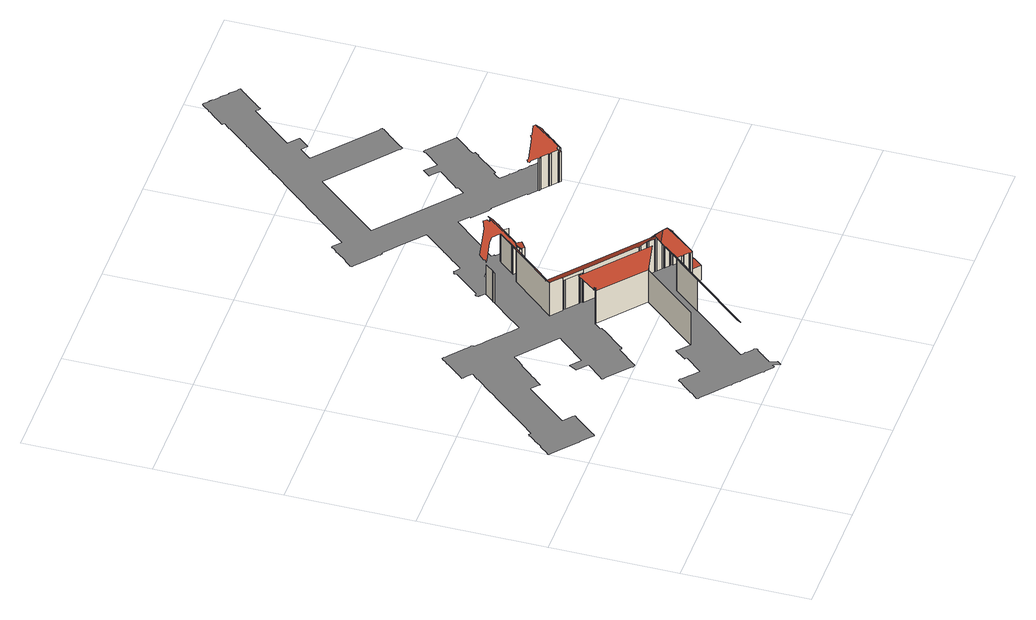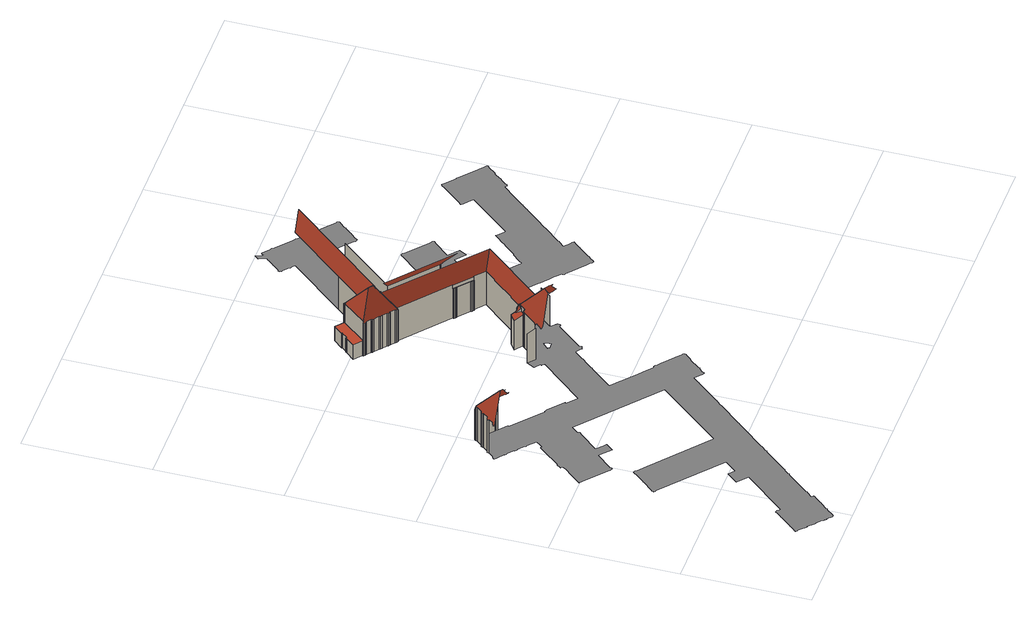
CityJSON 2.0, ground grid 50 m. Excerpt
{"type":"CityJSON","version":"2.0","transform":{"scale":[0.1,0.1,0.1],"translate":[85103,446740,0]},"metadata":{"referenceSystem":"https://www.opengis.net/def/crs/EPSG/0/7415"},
"CityObjects":{
"building1":{"type":"Building","attributes":{"b3_bag_bag_overlap":23.36,"b3_dak_type":"slanted","b3_extrusie":"standard","b3_h_dak_50p":20.01,"b3_h_dak_70p":21.5,"b3_h_dak_max":25.91,"b3_h_dak_min":14.04,"b3_h_maaiveld":0.001,"b3_h_nok":52.07,"b3_is_glas_dak":false,"b3_kas_warenhuis":false,"b3_kwaliteitsindicator":false,"b3_mutatie_ahn3_ahn4":false,"b3_mutatie_ahn4_ahn5":false,"b3_n_nok":33,"b3_n_vlakken":211,"b3_opp_buitenmuur":19011.27,"b3_opp_dak_plat":2542.91,"b3_opp_dak_schuin":9718.76,"b3_opp_grond":7893.62,"b3_opp_scheidingsmuur":1838.09,"b3_rmse_lod12":4.03,"b3_rmse_lod13":2.89,"b3_rmse_lod22":0.741,"b3_t_run":12125,"b3_val3dity_lod12":"[]","b3_val3dity_lod13":"[]","b3_val3dity_lod22":"[102]","b3_volume_lod12":169656,"b3_volume_lod13":168420.77,"b3_volume_lod22":154860.48,"geconstateerd":false,"oorspronkelijkbouwjaar":1945,"status":"Pand in gebruik"},"children":["building1-1"]},
"building1-1":{"type":"BuildingPart","parents":["building1"],"geometry":[{"type":"MultiSurface","lod":"2.2","boundaries":[[[0,1,2,3,4]],[[4,3,5,6]],[[7,8,9,10]],[[11,12,13,14,15,16]],[[17,18,5,3,7,19,20]],[[21,22,23,24,25]],[[26,27,28,22,21]],[[29,30,28,27]],[[3,2,8,7]],[[31,32,30,29]],[[33,34,32,31]],[[35,36,34,33]],[[37,38,36,35]],[[39,40,27,26]],[[27,40,41,42,43,44,45,37,35,33,31,29]],[[45,46,38,37]],[[44,47,46,45]],[[43,48,47,44]],[[49,50,51,52]],[[53,54,40,39]],[[42,55,48,43]],[[40,54,56,41]],[[41,56,55,42]],[[57,58,50,49]],[[59,60,24,61,62,63]],[[64,65,66,67,68,69,70,53,39,26,21,25,60]],[[24,23,71,61]],[[72,73,58,57]],[[14,74,75,76,15]],[[70,77,54,53]],[[15,76,16]],[[76,75,78,79]],[[79,78,80,81]],[[16,82,11]],[[82,16,83]],[[81,80,84,85]],[[85,84,86,87]],[[88,89,90,83,16,76,79,81,85,87,91,92,93,94,95,96]],[[87,86,97,91]],[[91,97,98,92]],[[92,98,99,93]],[[100,101,102,103,62,61,104,105,106,107,108,109,110,111,112,113,114,115,116,117,118,119,120,121,122,123,124]],[[93,99,125,94]],[[94,125,126,95]],[[95,126,127,128,96]],[[96,128,129,88]],[[128,127,130,131]],[[131,132,133,129,128]],[[131,130,134,135,132]],[[88,129,133,136]],[[132,135,137,133]],[[83,90,138,66]],[[61,71,139,104]],[[104,139,140,105]],[[105,141,106]],[[142,66,138]],[[141,105,140,143,144]],[[135,134,145,146]],[[147,67,66,142]],[[148,107,106]],[[63,103,102]],[[103,63,62]],[[144,143,149,150]],[[107,151,108]],[[151,107,148,152,153]],[[141,144,150,154,155,156,152,148,106]],[[157,68,67,147]],[[150,149,158,154]],[[153,152,156,159]],[[69,160,77,70]],[[68,161,160,69]],[[154,162,155]],[[163,156,155]],[[164,165,161,68,157]],[[162,154,158,166,167]],[[168,169,165,164]],[[170,169,168]],[[159,156,163,171,172]],[[173,174,169,170]],[[167,175,176,177,171,163,155,162]],[[146,145,178,179]],[[136,133,137,180,181]],[[89,88,136,181,182]],[[183,184,174,173]],[[172,171,177,185]],[[186,187,184,183]],[[176,188,189,177]],[[190,191,187,186]],[[167,166,192,175]],[[185,177,189,193,194]],[[194,193,195,196]],[[197,198,191,190]],[[175,192,188,176]],[[179,178,199,200]],[[200,199,201,202]],[[203,204,205,206,207,208,209,210,211,212,213,214,215,216,217,197,190,186,183,173,170,168,164,157,147,142,138,90,89,182]],[[217,218,198,197]],[[216,219,218,217]],[[220,221,222,223,224,225,226,227,228,229,230,231,232,233,234,235,236,237,238,239,240,241,242,243,244,245,246,247,248,249,250,251,252,253,254,255,256,257,258,259,260,261,262,263,264,265,266,267,268,269,270,271,272,273,274,275,276,277,278,279,280,281,282,283,284,285,286,287,288,289,290,291,292,293,294,295,296,297,298,299,300,301,302,303,304,305,306,307,308,309,310,311,312,313,314,315,316,317,318,319,320,321,322,323,324,325,326,327,328,329,330,331,332,333,334,335,336,337,338,339,340,341,342,343,344,345,346,347,348,349,350,351,352,353,354,355,356,357,358,359,360,361,362,363,364,365,366,367,368,369,370,371,372,373,374,375,376,377,378,379,380,381,382,383,384,385,386,387,388,389,390,391,392,393,394,395,396,397,398,195,193,189,188,192,166,158,149,143,140,139,71,23,22,28,30,32,34,36,38,46,47,48,55,56,54,77,160,161,165,169,174,184,187,191,198,218,219,399,400,401,402,403,404,405,406,407,408,409,410,411,412,413,201,199,178,145,134,130,127,126,125,99,98,97,86,84,80,78,75,74,414,415,416,417,418,419,420,421,422,423,424,425,426,427,428,429,430,431,432,433,434,435,436,437,438,439,440,441,442,443,444,445,446,447,448,449,450,451,452,453,454,455,456,457,458,459,460,461,462,463,464,465,466,467,468,469,470,471,472,473,474,475,476,477,478,479,480,481,482,483,484,485,486,487,488,489,490,491,492,493,494,495,496,497,498,499,500,501,502,503,504,505,506,9,8,2,1,507,508,509,510,511,512,513,514,515,516,517,518,519,520,521,522,523,524,525,526,527,528,529,530,531,532,533,534,535,536,537,538,539,540,541,542,543,544,545,546,547,548,549,550,551,552,553,554,555,556,557,558,559,560,561,562,563,564,565,566,567,568,569,570,571,572,573,574,575,576,577,578,579,580,581,582,583,584,585,586,587,588,589,590,591,592,593,594,595,596,597,598,599,600,601,602,603,604,605,606,607,608,609,610,611,612,613,614,615,616,617,618,619,620,621,622,623,624,625,626,627,628,629,630,631,632,633,634,635,636,637,638,639,640,641,642,643,644,645,646,647,648,649,650,651,652,653,654,655,656,657,658,659,660,661,662,663,664,665,666,667,668,669,670,671,672,673,674,675,676,677,678,679,680,681,682,683,684,685,686,687,688,689,690,51,50,58,73,691,692,693,694,695,696,697,698,699,700,701,702,703,704,705,706,707,708,709,710,711,712,713,714,715,716,717,718,719,720,721,722,723,724,725,726,727,728,729,730,731,732,733,734,735,736,737,738,739,740,741,742,743,744,745,746,747,748,749,750,751,752,753,754,755,756,757,758,759,760,761,762,763,764,765,766,767,768,769,770,771,772,773,774,775,776,777,778,779,780,781,782,783,784,785,786,787,788,789,790,791,792,793,794,795,796,797,798,799,800,801,802,803,804,805,806,807,808,809,810,811,812,813,814,815,816,817,818,819,820,821,822,823,824,825,826,827,828,829,830,831,832,833,834,835,836,837,838,839,840,841,842,843,844,845,846,847,848,849,850,851,852,853,854,855,856,857,858,859,860,861,862,863,864,865,866],[867,868,869,870,871,872,873,874,875,876,877]],[[215,399,219,216]],[[878,180,137,135,146,179,200,202,879,880,881,882,883,884]],[[885,109,108,151,153,159,172,185,194,196,886,887,888,889,890,891]],[[202,201,413,879]],[[214,400,399,215]],[[196,195,398,886]],[[213,401,400,214]],[[879,413,412,880]],[[880,412,411,881]],[[212,402,401,213]],[[211,403,402,212]],[[210,404,403,211]],[[209,405,404,210]],[[208,405,209]],[[181,203,182]],[[207,406,405,208]],[[203,181,180,878,204]],[[206,407,406,207]],[[883,409,408,884]],[[204,878,884,205]],[[205,884,408,407,206]],[[881,411,410,882]],[[882,410,409,883]],[[892,395,394,893]],[[894,372,371,895]],[[895,371,370,896]],[[896,370,369,897]],[[898,899,900,901,902,903,904,905,906,907,894,895,896,897,908,909,910,911,912,913,914,915,916]],[[897,369,908]],[[908,369,368,909]],[[909,368,367,910]],[[910,367,366,911]],[[911,366,365,917,912]],[[918,364,363,919]],[[917,365,364,918]],[[919,363,362,920]],[[912,917,921,913]],[[920,362,361,922]],[[923,921,917,918,919,920,922,924,925,926,927,928]],[[913,921,923,914]],[[922,361,360,924]],[[924,360,359,925]],[[925,359,358,926]],[[926,358,357,927]],[[927,357,356,928]],[[914,923,928,929]],[[929,928,356,355,930]],[[930,355,354,931]],[[931,354,353,932]],[[932,353,352,933]],[[933,352,351,934]],[[934,351,350,935]],[[935,350,349,936]],[[937,915,914,929,930,931,932,933,934,935,936,938,939,940,941,942,943,944,945,946,947,948]],[[936,349,938]],[[938,349,348,939]],[[939,348,347,940]]],"semantics":{"surfaces":[{"type":"WallSurface","on_footprint_edge":true},{"type":"WallSurface","on_footprint_edge":false},{"type":"RoofSurface","b3_azimut":130.4,"b3_h_dak_50p":18.91,"b3_h_dak_70p":20.19,"b3_h_dak_max":22.04,"b3_h_dak_min":15.49,"b3_hellingshoek":54.81},{"type":"RoofSurface","b3_azimut":220.44,"b3_h_dak_50p":18.97,"b3_h_dak_70p":20.22,"b3_h_dak_max":22.04,"b3_h_dak_min":15.36,"b3_hellingshoek":55.07},{"type":"RoofSurface","b3_azimut":320.18,"b3_h_dak_50p":14.08,"b3_h_dak_70p":15.25,"b3_h_dak_max":15.49,"b3_h_dak_min":14.07,"b3_hellingshoek":0.114},{"type":"RoofSurface","b3_azimut":130.46,"b3_h_dak_50p":19.05,"b3_h_dak_70p":20.32,"b3_h_dak_max":22.06,"b3_h_dak_min":15.59,"b3_hellingshoek":54.78},{"type":"RoofSurface","b3_azimut":40.42,"b3_h_dak_50p":18.46,"b3_h_dak_70p":19.71,"b3_h_dak_max":21.55,"b3_h_dak_min":14.86,"b3_hellingshoek":54.69},{"type":"RoofSurface","b3_azimut":220.49,"b3_h_dak_50p":19.57,"b3_h_dak_70p":21.34,"b3_h_dak_max":25.18,"b3_h_dak_min":15.27,"b3_hellingshoek":54.78},{"type":"RoofSurface","b3_azimut":220.32,"b3_h_dak_50p":21.95,"b3_h_dak_70p":23.46,"b3_h_dak_max":30.93,"b3_h_dak_min":15.71,"b3_hellingshoek":54.95},{"type":"RoofSurface","b3_azimut":231.18,"b3_h_dak_50p":14.11,"b3_h_dak_70p":14.11,"b3_h_dak_max":14.11,"b3_h_dak_min":14.11,"b3_hellingshoek":0.0839},{"type":"RoofSurface","b3_azimut":309.82,"b3_h_dak_50p":22.44,"b3_h_dak_70p":22.99,"b3_h_dak_max":24.54,"b3_h_dak_min":21.55,"b3_hellingshoek":54.99},{"type":"RoofSurface","b3_azimut":131.33,"b3_h_dak_50p":15.38,"b3_h_dak_70p":15.74,"b3_h_dak_max":17.35,"b3_h_dak_min":14.3,"b3_hellingshoek":47.92},{"type":"RoofSurface","b3_azimut":135.45,"b3_h_dak_50p":14.2,"b3_h_dak_70p":14.4,"b3_h_dak_max":17.65,"b3_h_dak_min":13.6,"b3_hellingshoek":15.97},{"type":"RoofSurface","b3_azimut":130.4,"b3_h_dak_50p":18.45,"b3_h_dak_70p":19.86,"b3_h_dak_max":24.39,"b3_h_dak_min":15.47,"b3_hellingshoek":54.41},{"type":"RoofSurface","b3_azimut":40.3,"b3_h_dak_50p":18.19,"b3_h_dak_70p":19.87,"b3_h_dak_max":25.18,"b3_h_dak_min":15,"b3_hellingshoek":54.36},{"type":"GroundSurface"},{"type":"RoofSurface","b3_azimut":307.15,"b3_h_dak_50p":6.81,"b3_h_dak_70p":6.82,"b3_h_dak_max":16.11,"b3_h_dak_min":6.76,"b3_hellingshoek":1.09},{"type":"RoofSurface","b3_azimut":130.48,"b3_h_dak_50p":19.94,"b3_h_dak_70p":21.63,"b3_h_dak_max":26.63,"b3_h_dak_min":16.41,"b3_hellingshoek":54.8},{"type":"RoofSurface","b3_azimut":220.68,"b3_h_dak_50p":18.61,"b3_h_dak_70p":20.22,"b3_h_dak_max":25.27,"b3_h_dak_min":15.4,"b3_hellingshoek":54.63},{"type":"RoofSurface","b3_azimut":168.37,"b3_h_dak_50p":14.45,"b3_h_dak_70p":14.45,"b3_h_dak_max":15.73,"b3_h_dak_min":14.05,"b3_hellingshoek":38.92},{"type":"RoofSurface","b3_azimut":130.6,"b3_h_dak_50p":18.33,"b3_h_dak_70p":19.85,"b3_h_dak_max":24.06,"b3_h_dak_min":15.35,"b3_hellingshoek":54.62}],"values":[0,1,0,2,3,0,0,0,0,0,0,0,0,1,4,0,0,0,0,0,0,0,0,0,5,6,0,0,0,0,1,0,0,1,1,0,0,7,0,0,0,8,0,0,0,1,0,9,0,1,1,10,0,0,1,1,0,0,1,1,1,1,0,1,1,11,1,0,1,0,0,1,1,0,0,0,0,1,0,12,0,1,13,0,1,0,0,0,0,0,0,0,0,0,0,14,0,0,15,0,16,17,0,0,0,0,0,0,0,0,0,0,0,1,0,1,0,0,1,0,0,0,0,0,0,0,18,0,0,0,0,0,0,0,0,1,0,19,1,0,0,0,0,0,1,0,0,0,0,0,0,0,20,0,0,0]}}]}
},
"vertices":[
[759,710,169],[759,710,0],[761,709,0],[761,709,153],[761,709,169],[760,714,158],[760,714,169],[933,562,153],[933,562,0],[748,344,0],[748,344,152],[1020,541,215],[686,149,215],[746,154,155],[937,378,155],[1026,483,155],[1022,541,213],[760,716,160],[759,715,158],[995,567,215],[755,771,215],[795,845,156],[795,845,0],[754,880,0],[754,880,156],[754,880,157],[795,846,155],[795,846,141],[795,846,0],[797,848,141],[797,848,0],[800,845,141],[800,845,0],[800,846,141],[800,846,0],[805,843,141],[805,843,0],[808,839,141],[808,839,0],[862,788,155],[862,788,141],[864,791,141],[862,793,141],[859,798,141],[854,800,141],[853,800,141],[853,800,0],[854,800,0],[859,798,0],[771,1102,140],[771,1102,0],[764,1093,0],[764,1093,140],[862,788,156],[862,788,0],[862,793,0],[864,791,0],[772,1101,140],[772,1101,0],[698,878,215],[701,875,210],[902,1052,156],[897,1107,212],[896,1110,216],[698,878,210],[695,875,215],[1050,573,216],[1053,576,208],[1049,636,148],[1048,637,148],[1045,633,156],[902,1052,0],[800,1135,140],[800,1135,0],[937,378,0],[1026,483,0],[1026,483,154],[1045,633,0],[1040,470,0],[1040,470,154],[1044,465,0],[1044,465,152],[1022,541,215],[1024,541,215],[1049,463,0],[1049,463,154],[1067,448,0],[1067,448,154],[1076,448,162],[1069,533,248],[1056,544,248],[1066,448,153],[1070,443,151],[1075,440,153],[1075,441,154],[1076,440,154],[1077,441,155],[1066,448,0],[1070,443,0],[1075,440,0],[861,1137,211],[867,1136,216],[894,1114,216],[896,1110,213],[903,1054,160],[904,1053,160],[907,1056,164],[912,1061,175],[913,1062,177],[906,1147,263],[903,1144,258],[903,1154,268],[900,1149,259],[896,1162,270],[895,1163,270],[884,1173,271],[869,1165,249],[801,1160,181],[799,1145,162],[804,1140,162],[802,1138,157],[803,1137,157],[800,1135,152],[805,1135,158],[850,1139,203],[1075,441,0],[1076,440,0],[1077,441,0],[1077,441,141],[1076,448,141],[1078,441,0],[1078,441,141],[1079,442,141],[1080,444,141],[1079,442,0],[1079,442,68],[1080,444,155],[1080,444,68],[1054,569,223],[903,1054,0],[904,1053,0],[904,1053,165],[1050,573,223],[913,1046,0],[913,1046,152],[1110,416,0],[1110,416,68],[1053,576,216],[912,1061,164],[916,1050,0],[916,1050,152],[912,1061,177],[914,1059,160],[914,1059,172],[927,1041,136],[926,1049,143],[921,1066,160],[1049,636,156],[927,1041,0],[921,1066,172],[1048,637,0],[1049,636,0],[927,1041,141],[921,1066,148],[1055,634,153],[1055,634,0],[937,1032,0],[937,1032,138],[1058,629,155],[1058,629,0],[1058,629,156],[935,1083,148],[935,1083,172],[1075,614,156],[1075,614,0],[968,1053,136],[939,1077,146],[940,1078,146],[1139,450,0],[1139,450,68],[1157,538,68],[1157,538,158],[1154,540,164],[1075,615,155],[1075,615,0],[940,1078,162],[1080,612,153],[1080,612,0],[939,1077,0],[940,1078,0],[1084,607,155],[1084,607,0],[968,1053,0],[945,1083,0],[945,1083,162],[943,1084,0],[943,1084,164],[1101,592,156],[1101,592,0],[1141,453,0],[1141,453,68],[1139,454,0],[1139,454,68],[1157,538,164],[1159,541,158],[1162,541,156],[1161,542,156],[1157,546,154],[1152,549,155],[1152,549,156],[1150,550,156],[1135,563,156],[1136,563,155],[1132,568,154],[1127,571,155],[1110,585,155],[1106,590,153],[1101,593,155],[1101,593,0],[1106,590,0],[1563,2229,0],[1562,2229,0],[1561,2228,0],[1561,2229,0],[1560,2229,0],[1555,2231,0],[1552,2236,0],[1552,2237,0],[1546,2242,0],[1404,2076,0],[1407,2074,0],[1418,2064,0],[1419,2065,0],[1441,2046,0],[1444,2043,0],[1444,2042,0],[1414,2006,0],[1410,2001,0],[1409,2002,0],[1408,2001,0],[1386,2020,0],[1382,2015,0],[1347,1974,0],[1531,1817,0],[1536,1815,0],[1539,1810,0],[1576,1779,0],[1581,1776,0],[1585,1772,0],[1585,1771,0],[1585,1770,0],[1582,1764,0],[1578,1761,0],[1577,1761,0],[1546,1724,0],[1544,1719,0],[1539,1716,0],[1507,1679,0],[1508,1679,0],[1505,1674,0],[1503,1672,0],[1501,1670,0],[1500,1671,0],[1500,1670,0],[1499,1670,0],[1499,1671,0],[1493,1673,0],[1490,1678,0],[1456,1707,0],[1237,1893,0],[1236,1894,0],[1022,1642,0],[1021,1642,0],[1325,1383,0],[1327,1385,0],[1348,1409,0],[1347,1410,0],[1348,1412,0],[1344,1414,0],[1346,1415,0],[1345,1417,0],[1357,1430,0],[1417,1499,0],[1390,1523,0],[1379,1531,0],[1403,1559,0],[1442,1525,0],[1449,1520,0],[1500,1579,0],[1503,1585,0],[1507,1590,0],[1509,1589,0],[1510,1589,0],[1511,1589,0],[1517,1586,0],[1521,1580,0],[1605,1508,0],[1611,1505,0],[1615,1500,0],[1616,1499,0],[1615,1498,0],[1612,1492,0],[1607,1488,0],[1589,1467,0],[1552,1425,0],[1553,1425,0],[1550,1421,0],[1549,1419,0],[1548,1417,0],[1550,1415,0],[1555,1411,0],[1552,1408,0],[1553,1407,0],[1542,1394,0],[1541,1394,0],[1481,1324,0],[1482,1323,0],[1470,1309,0],[1469,1310,0],[1468,1309,0],[1467,1307,0],[1462,1311,0],[1454,1302,0],[1440,1284,0],[1470,1257,0],[1476,1255,0],[1479,1250,0],[1503,1229,0],[1504,1230,0],[1509,1227,0],[1512,1223,0],[1512,1222,0],[1536,1202,0],[1542,1199,0],[1545,1195,0],[1544,1194,0],[1569,1174,0],[1574,1172,0],[1577,1167,0],[1577,1166,0],[1578,1166,0],[1577,1165,0],[1578,1164,0],[1576,1161,0],[1568,1157,0],[1568,1158,0],[1552,1138,0],[1552,1137,0],[1550,1130,0],[1542,1127,0],[1526,1108,0],[1527,1108,0],[1524,1100,0],[1517,1098,0],[1499,1076,0],[1499,1070,0],[1497,1068,0],[1494,1065,0],[1493,1066,0],[1493,1065,0],[1492,1066,0],[1492,1065,0],[1486,1068,0],[1484,1072,0],[1484,1073,0],[1483,1073,0],[1459,1094,0],[1459,1093,0],[1454,1096,0],[1451,1101,0],[1427,1122,0],[1421,1124,0],[1418,1129,0],[1394,1150,0],[1389,1152,0],[1385,1157,0],[1386,1157,0],[1385,1158,0],[1388,1162,0],[1279,1257,0],[1270,1264,0],[1267,1261,0],[1264,1264,0],[1259,1266,0],[1199,1317,0],[1202,1321,0],[1163,1355,0],[1161,1356,0],[1012,1182,0],[1014,1181,0],[1021,1175,0],[1022,1174,0],[1019,1170,0],[1041,1152,0],[1025,1119,0],[996,1143,0],[995,1142,0],[991,1137,0],[989,1138,0],[1110,585,0],[1127,571,0],[1132,568,0],[1136,563,0],[1135,563,0],[1150,550,0],[1152,549,0],[1157,546,0],[1161,542,0],[1162,541,0],[1160,537,0],[1191,511,0],[1162,477,0],[1160,474,0],[1158,476,0],[746,154,0],[747,154,0],[758,144,0],[759,144,0],[764,142,0],[767,137,0],[787,120,0],[792,117,0],[796,113,0],[795,112,0],[796,112,0],[796,111,0],[796,110,0],[795,109,0],[793,105,0],[789,102,0],[788,102,0],[772,83,0],[770,78,0],[765,74,0],[748,55,0],[745,49,0],[741,46,0],[739,44,0],[740,41,0],[752,16,0],[737,0,0],[726,24,0],[724,27,0],[722,22,0],[718,19,0],[717,18,0],[716,19,0],[715,19,0],[710,21,0],[707,26,0],[687,43,0],[681,45,0],[678,50,0],[679,50,0],[609,110,0],[609,109,0],[604,112,0],[600,117,0],[601,117,0],[581,134,0],[580,134,0],[575,136,0],[572,141,0],[502,201,0],[502,200,0],[497,203,0],[493,208,0],[494,208,0],[474,225,0],[468,227,0],[467,229,0],[465,232,0],[465,233,0],[465,234,0],[467,239,0],[472,243,0],[488,261,0],[491,267,0],[496,269,0],[495,270,0],[512,290,0],[515,295,0],[520,298,0],[536,317,0],[539,322,0],[543,326,0],[544,326,0],[545,326,0],[548,325,0],[551,323,0],[554,319,0],[574,302,0],[579,299,0],[583,295,0],[582,294,0],[614,267,0],[615,269,0],[672,334,0],[672,335,0],[665,341,0],[670,345,0],[668,347,0],[699,384,0],[700,383,0],[701,384,0],[706,379,0],[744,347,0],[737,684,0],[738,682,0],[741,680,0],[739,677,0],[740,677,0],[728,663,0],[727,663,0],[667,593,0],[668,592,0],[656,578,0],[655,579,0],[654,578,0],[653,576,0],[646,583,0],[645,581,0],[639,577,0],[585,514,0],[582,508,0],[576,504,0],[576,503,0],[575,504,0],[568,507,0],[564,512,0],[565,512,0],[480,584,0],[474,587,0],[471,590,0],[470,593,0],[469,594,0],[469,595,0],[472,601,0],[478,605,0],[529,664,0],[489,698,0],[508,729,0],[546,696,0],[547,695,0],[619,779,0],[630,791,0],[644,808,0],[494,936,0],[492,934,0],[487,928,0],[480,920,0],[457,893,0],[454,896,0],[426,863,0],[426,862,0],[402,834,0],[402,835,0],[376,805,0],[371,799,0],[369,801,0],[341,825,0],[339,826,0],[199,662,0],[230,636,0],[236,633,0],[239,628,0],[240,627,0],[239,627,0],[239,626,0],[237,621,0],[232,618,0],[161,535,0],[162,534,0],[160,531,0],[155,527,0],[155,528,0],[154,527,0],[153,528,0],[153,527,0],[148,530,0],[145,535,0],[107,567,0],[106,567,0],[101,569,0],[98,574,0],[60,607,0],[60,606,0],[55,609,0],[51,614,0],[52,614,0],[13,646,0],[8,649,0],[6,652,0],[5,653,0],[5,654,0],[5,655,0],[4,655,0],[7,660,0],[12,663,0],[30,685,0],[33,690,0],[37,694,0],[38,693,0],[56,715,0],[58,720,0],[63,724,0],[63,723,0],[82,745,0],[81,745,0],[84,751,0],[88,754,0],[89,754,0],[90,755,0],[94,751,0],[98,747,0],[100,749,0],[115,767,0],[118,772,0],[122,775,0],[175,837,0],[177,842,0],[182,845,0],[195,860,0],[197,865,0],[201,868,0],[254,930,0],[257,935,0],[261,938,0],[274,953,0],[276,958,0],[280,961,0],[333,1023,0],[336,1028,0],[340,1031,0],[358,1051,0],[333,1073,0],[332,1072,0],[327,1075,0],[324,1080,0],[323,1081,0],[324,1082,0],[326,1087,0],[331,1090,0],[342,1103,0],[344,1109,0],[349,1112,0],[382,1151,0],[385,1156,0],[389,1160,0],[390,1159,0],[401,1172,0],[400,1173,0],[403,1178,0],[408,1181,0],[409,1182,0],[410,1181,0],[413,1180,0],[415,1179,0],[418,1174,0],[431,1163,0],[437,1160,0],[440,1156,0],[479,1123,0],[484,1120,0],[487,1116,0],[500,1104,0],[506,1102,0],[509,1097,0],[510,1096,0],[508,1095,0],[506,1092,0],[510,1089,0],[541,1062,0],[541,1063,0],[547,1058,0],[547,1057,0],[578,1031,0],[584,1026,0],[615,999,0],[616,1000,0],[621,995,0],[621,994,0],[652,968,0],[655,966,0],[657,967,0],[688,1003,0],[688,1004,0],[695,1012,0],[726,1048,0],[733,1057,0],[733,1056,0],[803,1137,0],[802,1138,0],[804,1140,0],[799,1145,0],[787,1154,0],[789,1156,0],[783,1159,0],[781,1160,0],[784,1163,0],[781,1168,0],[786,1173,0],[791,1171,0],[792,1172,0],[795,1172,0],[879,1271,0],[879,1275,0],[880,1275,0],[878,1281,0],[882,1285,0],[887,1284,0],[890,1287,0],[896,1281,0],[913,1268,0],[914,1270,0],[915,1269,0],[918,1273,0],[946,1306,0],[945,1306,0],[952,1315,0],[953,1314,0],[984,1350,0],[983,1351,0],[991,1359,0],[1022,1395,0],[1021,1396,0],[1029,1404,0],[1060,1440,0],[1059,1440,0],[1060,1441,0],[1061,1442,0],[1058,1444,0],[1058,1445,0],[1027,1471,0],[1021,1476,0],[990,1503,0],[990,1502,0],[984,1507,0],[984,1508,0],[953,1534,0],[952,1534,0],[946,1539,0],[947,1539,0],[916,1565,0],[915,1565,0],[912,1568,0],[908,1564,0],[907,1565,0],[902,1567,0],[899,1572,0],[886,1583,0],[880,1586,0],[877,1590,0],[838,1623,0],[833,1626,0],[830,1631,0],[817,1641,0],[812,1644,0],[810,1646,0],[808,1649,0],[808,1650,0],[810,1656,0],[815,1659,0],[826,1672,0],[829,1677,0],[833,1681,0],[834,1680,0],[867,1719,0],[869,1725,0],[874,1728,0],[885,1741,0],[887,1746,0],[892,1750,0],[893,1750,0],[894,1750,0],[897,1748,0],[900,1747,0],[903,1743,0],[903,1742,0],[928,1721,0],[929,1723,0],[945,1741,0],[947,1746,0],[952,1749,0],[1024,1835,0],[1026,1839,0],[1031,1842,0],[1044,1858,0],[1046,1862,0],[1050,1866,0],[1123,1951,0],[1126,1955,0],[1130,1958,0],[1143,1974,0],[1146,1978,0],[1150,1982,0],[1223,2067,0],[1225,2071,0],[1229,2075,0],[1243,2090,0],[1245,2095,0],[1249,2098,0],[1322,2183,0],[1324,2188,0],[1329,2191,0],[1342,2206,0],[1344,2211,0],[1349,2214,0],[1421,2299,0],[1423,2304,0],[1428,2307,0],[1446,2327,0],[1438,2334,0],[1438,2335,0],[1441,2341,0],[1445,2344,0],[1446,2344,0],[1464,2366,0],[1467,2371,0],[1472,2374,0],[1490,2396,0],[1492,2401,0],[1497,2404,0],[1516,2426,0],[1515,2426,0],[1518,2431,0],[1523,2434,0],[1524,2435,0],[1524,2434,0],[1528,2433,0],[1530,2432,0],[1534,2427,0],[1534,2426,0],[1547,2415,0],[1549,2418,0],[1555,2413,0],[1553,2410,0],[1558,2408,0],[1561,2403,0],[1581,2386,0],[1582,2386,0],[1587,2383,0],[1590,2378,0],[1610,2361,0],[1610,2362,0],[1615,2359,0],[1619,2355,0],[1618,2354,0],[1620,2353,0],[1638,2337,0],[1643,2335,0],[1647,2330,0],[1648,2329,0],[1646,2328,0],[1646,2327,0],[1643,2323,0],[1639,2319,0],[1629,2308,0],[1629,2307,0],[1627,2302,0],[1622,2299,0],[1587,2259,0],[1585,2253,0],[1580,2250,0],[1570,2238,0],[1569,2235,0],[1567,2232,0],[920,1172,0],[910,1172,0],[897,1171,0],[895,1163,0],[896,1162,0],[900,1149,0],[903,1154,0],[903,1144,0],[906,1147,0],[924,1167,0],[918,1166,0],[1159,541,68],[1158,476,68],[1160,474,68],[1162,477,68],[1191,511,68],[1160,537,68],[1162,541,68],[924,1167,262],[989,1138,164],[991,1137,162],[995,1142,162],[992,1144,168],[1016,1170,165],[1011,1174,174],[996,1143,146],[1025,1119,136],[1418,1129,153],[1421,1124,151],[1427,1122,154],[1451,1101,154],[1454,1163,224],[1450,1167,224],[1446,1162,215],[1394,1157,161],[1388,1162,161],[1385,1158,154],[1386,1157,154],[1385,1157,153],[1389,1152,151],[1394,1150,154],[1451,1101,153],[1454,1096,151],[1459,1093,153],[1459,1094,154],[1483,1073,154],[1483,1080,161],[1493,1072,161],[1486,1159,248],[1478,1166,248],[1483,1073,146],[1484,1073,146],[1484,1072,145],[1486,1068,142],[1483,1080,152],[1492,1065,139],[1493,1072,144],[1492,1066,139],[1493,1065,138],[1493,1066,139],[1494,1065,138],[1497,1068,140],[1497,1068,153],[1499,1070,153],[1499,1076,157],[1517,1098,158],[1524,1100,153],[1527,1108,158],[1526,1108,158],[1542,1127,159],[1577,1166,157],[1542,1127,158],[1550,1130,153],[1552,1137,157],[1552,1138,158],[1568,1158,159],[1568,1157,158],[1576,1161,154],[1578,1164,155],[1577,1165,155],[1578,1166,155],[1578,1166,156]
]}
